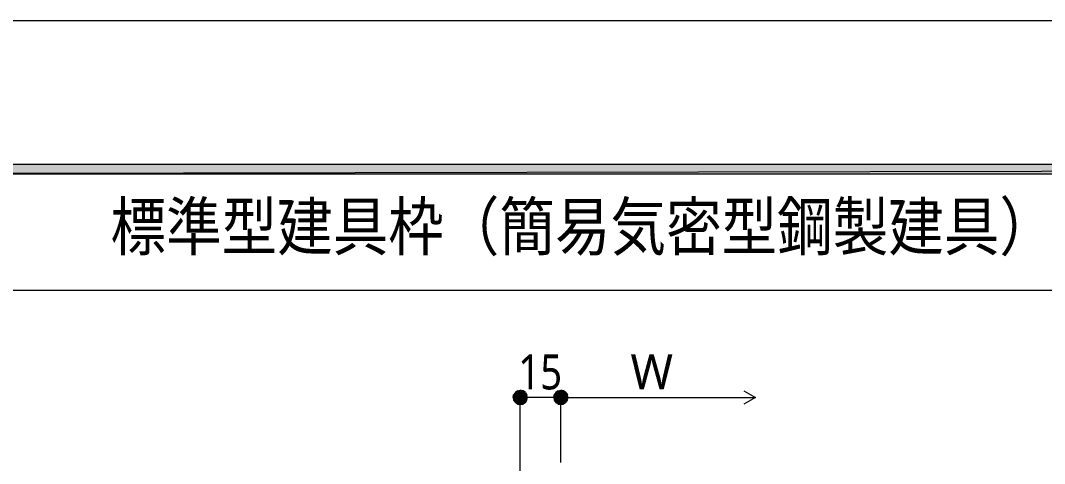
# Model space of a CAD drawing. Header units: millimetres. Extents: x 0 to 420, y 0 to 297.
# Drawn here: x 39.5 to 115.2, y 264.2 to 297 of the extents above; entities that cross this region are included whole.
import ezdxf
from ezdxf.enums import TextEntityAlignment as Align

# ---------------------------------------------------------------- set-up
doc = ezdxf.new("R2010")
doc.units = ezdxf.units.MM
doc.styles.add('kst32b', font='NotoSansJP-Variable.ttf')

msp = doc.modelspace()

# ---------------------------------------------------------------- hatches: boundary and pattern name
h = msp.add_hatch(color=7)
h.paths.add_polyline_path([(394.166, 285.623), (394.166, 286.321), (26.183, 285.623), (394.166, 285.623)])
h.paths.add_polyline_path([(394.166, 286.321), (26.183, 285.623), (26.183, 286.321), (394.166, 286.321)])
h = msp.add_hatch(color=7)
h.paths.add_polyline_path([(76.687, 269.557), (76.475, 269.6), (76.475, 269.071), (76.687, 269.557)])
h.paths.add_polyline_path([(76.475, 269.6), (76.475, 269.071), (76.285, 269.557), (76.475, 269.6)])
h.paths.add_polyline_path([(76.475, 269.071), (76.285, 269.557), (76.115, 269.43), (76.475, 269.071)])
h = msp.add_hatch(color=7)
h.paths.add_polyline_path([(77.004, 269.071), (76.962, 269.261), (76.475, 269.071), (77.004, 269.071)])
h.paths.add_polyline_path([(76.962, 269.261), (76.475, 269.071), (76.856, 269.43), (76.962, 269.261)])
h.paths.add_polyline_path([(76.475, 269.071), (76.856, 269.43), (76.687, 269.557), (76.475, 269.071)])
h = msp.add_hatch(color=7)
h.paths.add_polyline_path([(79.671, 269.557), (79.481, 269.6), (79.481, 269.071), (79.671, 269.557)])
h.paths.add_polyline_path([(79.481, 269.6), (79.481, 269.071), (79.269, 269.557), (79.481, 269.6)])
h.paths.add_polyline_path([(79.481, 269.071), (79.269, 269.557), (79.1, 269.43), (79.481, 269.071)])
h = msp.add_hatch(color=7)
h.paths.add_polyline_path([(80.01, 269.071), (79.968, 269.261), (79.481, 269.071), (80.01, 269.071)])
h.paths.add_polyline_path([(79.968, 269.261), (79.481, 269.071), (79.841, 269.43), (79.968, 269.261)])
h.paths.add_polyline_path([(79.481, 269.071), (79.841, 269.43), (79.671, 269.557), (79.481, 269.071)])
h = msp.add_hatch(color=7)
h.paths.add_polyline_path([(76.115, 269.43), (75.988, 269.261), (76.475, 269.071), (76.115, 269.43)])
h.paths.add_polyline_path([(75.988, 269.261), (76.475, 269.071), (75.946, 269.071), (75.988, 269.261)])
h.paths.add_polyline_path([(76.475, 269.071), (75.946, 269.071), (75.988, 268.859), (76.475, 269.071)])
h = msp.add_hatch(color=7)
h.paths.add_polyline_path([(75.988, 268.859), (76.115, 268.69), (76.475, 269.071), (75.988, 268.859)])
h.paths.add_polyline_path([(76.115, 268.69), (76.475, 269.071), (76.285, 268.584), (76.115, 268.69)])
h.paths.add_polyline_path([(76.475, 269.071), (76.285, 268.584), (76.475, 268.541), (76.475, 269.071)])
h = msp.add_hatch(color=7)
h.paths.add_polyline_path([(76.475, 268.541), (76.687, 268.584), (76.475, 269.071), (76.475, 268.541)])
h.paths.add_polyline_path([(76.687, 268.584), (76.475, 269.071), (76.856, 268.69), (76.687, 268.584)])
h.paths.add_polyline_path([(76.475, 269.071), (76.856, 268.69), (76.962, 268.859), (76.475, 269.071)])
for points in [[(76.962, 268.859), (77.004, 269.071), (76.475, 269.071), (76.962, 268.859)], [(79.968, 268.859), (80.01, 269.071), (79.481, 269.071), (79.968, 268.859)]]:
    msp.add_hatch(color=7).paths.add_polyline_path(points)
h = msp.add_hatch(color=7)
h.paths.add_polyline_path([(79.1, 269.43), (78.994, 269.261), (79.481, 269.071), (79.1, 269.43)])
h.paths.add_polyline_path([(78.994, 269.261), (79.481, 269.071), (78.952, 269.071), (78.994, 269.261)])
h.paths.add_polyline_path([(79.481, 269.071), (78.952, 269.071), (78.994, 268.859), (79.481, 269.071)])
h = msp.add_hatch(color=7)
h.paths.add_polyline_path([(78.994, 268.859), (79.1, 268.69), (79.481, 269.071), (78.994, 268.859)])
h.paths.add_polyline_path([(79.1, 268.69), (79.481, 269.071), (79.269, 268.584), (79.1, 268.69)])
h.paths.add_polyline_path([(79.481, 269.071), (79.269, 268.584), (79.481, 268.541), (79.481, 269.071)])
h = msp.add_hatch(color=7)
h.paths.add_polyline_path([(79.481, 268.541), (79.671, 268.584), (79.481, 269.071), (79.481, 268.541)])
h.paths.add_polyline_path([(79.671, 268.584), (79.481, 269.071), (79.841, 268.69), (79.671, 268.584)])
h.paths.add_polyline_path([(79.481, 269.071), (79.841, 268.69), (79.968, 268.859), (79.481, 269.071)])

# ---------------------------------------------------------------- linework, layer by layer
at = {"lineweight": 13}
msp.add_lwpolyline([(0.191, 0), (0.191, 296.968), (420.158, 296.968), (420.158, 0)], close=True, dxfattribs=at)
at = {"lineweight": 0}
for points in [[(394.166, 285.623), (394.166, 286.321), (26.183, 285.623)], [(394.166, 286.321), (26.183, 285.623), (26.183, 286.321)], [(76.475, 269.071), (76.285, 269.557), (76.115, 269.43)], [(76.475, 269.6), (76.475, 269.071), (76.285, 269.557)], [(76.687, 269.557), (76.475, 269.6), (76.475, 269.071)], [(76.475, 269.071), (76.856, 269.43), (76.687, 269.557)], [(79.481, 269.071), (79.269, 269.557), (79.1, 269.43)], [(79.481, 269.6), (79.481, 269.071), (79.269, 269.557)], [(79.671, 269.557), (79.481, 269.6), (79.481, 269.071)], [(79.481, 269.071), (79.841, 269.43), (79.671, 269.557)], [(75.988, 269.261), (76.475, 269.071), (75.946, 269.071)], [(76.475, 269.071), (75.946, 269.071), (75.988, 268.859)], [(76.115, 269.43), (75.988, 269.261), (76.475, 269.071)], [(75.988, 268.859), (76.115, 268.69), (76.475, 269.071)], [(76.115, 268.69), (76.475, 269.071), (76.285, 268.584)], [(76.475, 269.071), (76.285, 268.584), (76.475, 268.541)], [(76.962, 269.261), (76.475, 269.071), (76.856, 269.43)], [(77.004, 269.071), (76.962, 269.261), (76.475, 269.071)], [(76.475, 268.541), (76.687, 268.584), (76.475, 269.071)], [(76.687, 268.584), (76.475, 269.071), (76.856, 268.69)], [(76.475, 269.071), (76.856, 268.69), (76.962, 268.859)], [(76.962, 268.859), (77.004, 269.071), (76.475, 269.071)], [(78.994, 269.261), (79.481, 269.071), (78.952, 269.071)], [(79.481, 269.071), (78.952, 269.071), (78.994, 268.859)], [(79.1, 269.43), (78.994, 269.261), (79.481, 269.071)], [(78.994, 268.859), (79.1, 268.69), (79.481, 269.071)], [(79.1, 268.69), (79.481, 269.071), (79.269, 268.584)], [(79.481, 269.071), (79.269, 268.584), (79.481, 268.541)], [(79.968, 269.261), (79.481, 269.071), (79.841, 269.43)], [(80.01, 269.071), (79.968, 269.261), (79.481, 269.071)], [(79.481, 268.541), (79.671, 268.584), (79.481, 269.071)], [(79.671, 268.584), (79.481, 269.071), (79.841, 268.69)], [(79.481, 269.071), (79.841, 268.69), (79.968, 268.859)], [(79.968, 268.859), (80.01, 269.071), (79.481, 269.071)]]:
    msp.add_lwpolyline(points, close=True, dxfattribs=at)
at = {"lineweight": 13}
for points in [[(394.166, 276.987), (26.183, 276.987)], [(93.006, 269.557), (93.874, 269.071), (93.006, 268.563)], [(76.475, 250.211), (76.475, 269.071)], [(79.481, 269.071), (76.475, 269.071)], [(79.481, 269.071), (93.874, 269.071)], [(79.481, 264.266), (79.481, 269.071)]]:
    msp.add_lwpolyline(points, dxfattribs=at)

# ---------------------------------------------------------------- texts
at = {"style": 'kst32b'}
for s, height, p, p2 in [('標準型建具枠（簡易気密型鋼製建具）', 3.49081, (46.186, 279.971), (116.002, 279.971)), ('15', 2.5989, (76.327, 269.663), (79.576, 269.663))]:
    msp.add_text(s, height=height, dxfattribs=at).set_placement(p, p2, align=Align.FIT)
msp.add_text('W', height=2.599, dxfattribs=at).set_placement((84.624, 269.663))

doc.saveas('drawing.dxf')
